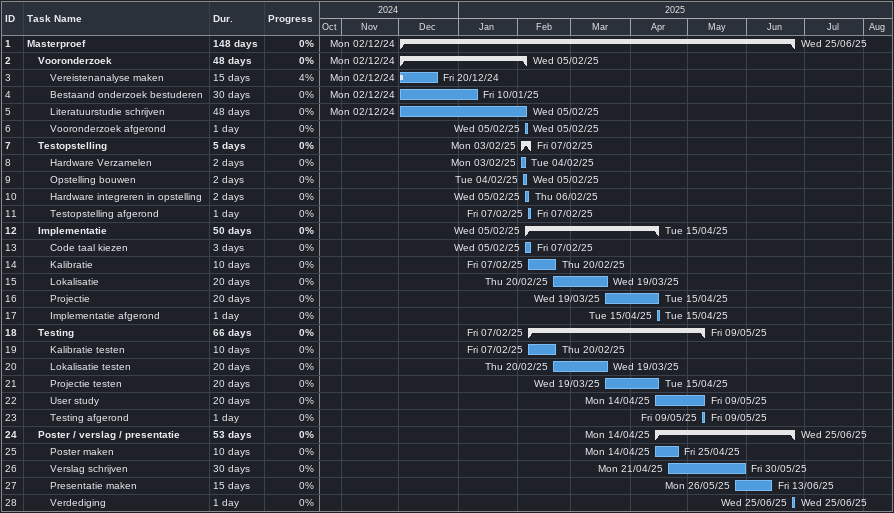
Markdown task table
| ID | Level | Task | Duration | Start | Finish | % complete |
|---|---|---|---|---|---|---|
| 1 | 1 | **Masterproef** | 148d | 2024-12-02 | 2025-06-25 | 0 |
| 2 | 2 | **Vooronderzoek** | 48d | 2024-12-02 | 2025-02-05 | 0 |
| 3 | 3 | Vereistenanalyse maken | 15d | 2024-12-02 | 2024-12-20 | 4 |
| 4 | 3 | Bestaand onderzoek bestuderen | 30d | 2024-12-02 | 2025-01-10 | 0 |
| 5 | 3 | Literatuurstudie schrijven | 48d | 2024-12-02 | 2025-02-05 | 0 |
| 6 | 3 | Vooronderzoek afgerond | 1d | 2025-02-05 | 2025-02-05 | 0 |
| 7 | 2 | **Testopstelling** | 5d | 2025-02-03 | 2025-02-07 | 0 |
| 8 | 3 | Hardware Verzamelen | 2d | 2025-02-03 | 2025-02-04 | 0 |
| 9 | 3 | Opstelling bouwen | 2d | 2025-02-04 | 2025-02-05 | 0 |
| 10 | 3 | Hardware integreren in opstelling | 2d | 2025-02-05 | 2025-02-06 | 0 |
| 11 | 3 | Testopstelling afgerond | 1d | 2025-02-07 | 2025-02-07 | 0 |
| 12 | 2 | **Implementatie** | 50d | 2025-02-05 | 2025-04-15 | 0 |
| 13 | 3 | Code taal kiezen | 3d | 2025-02-05 | 2025-02-07 | 0 |
| 14 | 3 | Kalibratie | 10d | 2025-02-07 | 2025-02-20 | 0 |
| 15 | 3 | Lokalisatie | 20d | 2025-02-20 | 2025-03-19 | 0 |
| 16 | 3 | Projectie | 20d | 2025-03-19 | 2025-04-15 | 0 |
| 17 | 3 | Implementatie afgerond | 1d | 2025-04-15 | 2025-04-15 | 0 |
| 18 | 2 | **Testing** | 66d | 2025-02-07 | 2025-05-09 | 0 |
| 19 | 3 | Kalibratie testen | 10d | 2025-02-07 | 2025-02-20 | 0 |
| 20 | 3 | Lokalisatie testen | 20d | 2025-02-20 | 2025-03-19 | 0 |
| 21 | 3 | Projectie testen | 20d | 2025-03-19 | 2025-04-15 | 0 |
| 22 | 3 | User study | 20d | 2025-04-14 | 2025-05-09 | 0 |
| 23 | 3 | Testing afgerond | 1d | 2025-05-09 | 2025-05-09 | 0 |
| 24 | 2 | **Poster / verslag / presentatie** | 53d | 2025-04-14 | 2025-06-25 | 0 |
| 25 | 3 | Poster maken | 10d | 2025-04-14 | 2025-04-25 | 0 |
| 26 | 3 | Verslag schrijven | 30d | 2025-04-21 | 2025-05-30 | 0 |
| 27 | 3 | Presentatie maken | 15d | 2025-05-26 | 2025-06-13 | 0 |
| 28 | 3 | Verdediging | 1d | 2025-06-25 | 2025-06-25 | 0 |
